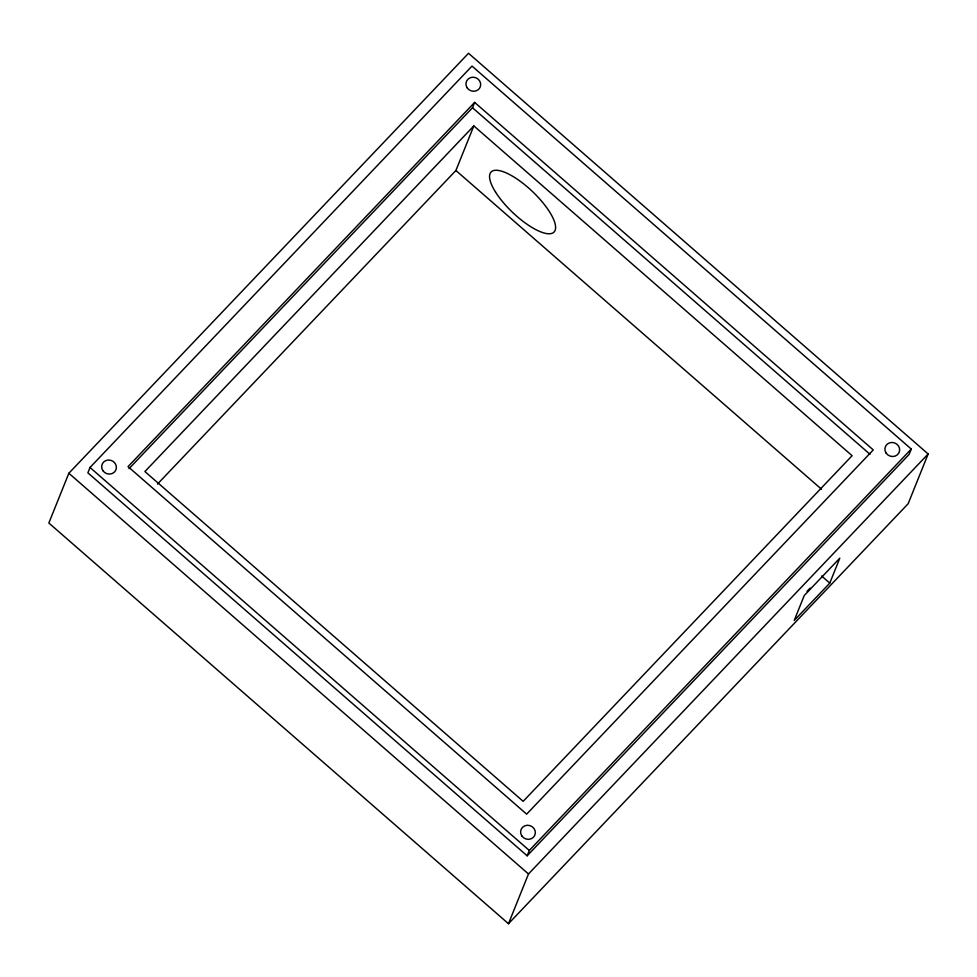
<?xml version="1.0" encoding="UTF-8"?>
<svg xmlns="http://www.w3.org/2000/svg" width="977" height="977" viewBox="0 0 977 977"><rect width="100%" height="100%" fill="white"/><g stroke="black" fill="none" stroke-linecap="round" stroke-linejoin="round"><path stroke-width="1.47" d="M68.854 473.259L48.85 523.013L508.48 923.717L908.146 503.741L928.15 453.987L468.52 53.283L68.854 473.259L528.484 873.963L508.48 923.717M90.018 467.482L87.869 472.831L527.153 855.803L909.135 454.415L911.285 449.066L472.001 66.082L90.018 467.482L529.302 850.454L527.153 855.803M129.037 468.667L472.502 107.751L474.651 102.402L873.267 449.921L526.652 814.146L128.036 466.627L474.651 102.402M157.456 484.103L455.905 170.486L473.833 125.911L852.103 455.697L523.171 801.335L144.901 471.549L473.833 125.911M829.778 583.11L839.817 558.136L804.254 595.506L794.216 620.468L829.778 583.11L821.645 576.015M529.302 850.454L911.285 449.066M528.484 873.963L928.15 453.987M807.002 591.403L810.141 588.105M472.502 107.751L869.97 454.268M455.905 170.486L821.535 489.245M495.522 192.042A43.501 14.411 43.6 0 0 552.53 233.112A43.501 14.411 43.6 0 0 519.703 180.892A43.501 14.411 43.6 0 0 495.522 192.042M886.151 453.145A7.45 6.973 21.9 0 0 898.913 452.864A7.45 6.973 21.9 0 0 891.769 442.459A7.45 6.973 21.9 0 0 886.151 453.145M467.201 87.906A7.45 6.973 21.9 0 0 479.963 87.612A7.45 6.973 21.9 0 0 472.807 77.207A7.45 6.973 21.9 0 0 467.201 87.906M521.852 835.958A7.45 6.973 21.9 0 0 534.614 835.677A7.45 6.973 21.9 0 0 527.47 825.26A7.45 6.973 21.9 0 0 521.852 835.958M102.903 470.706A7.45 6.973 21.9 0 0 115.665 470.425A7.45 6.973 21.9 0 0 108.508 460.02A7.45 6.973 21.9 0 0 102.903 470.706"/></g></svg>
